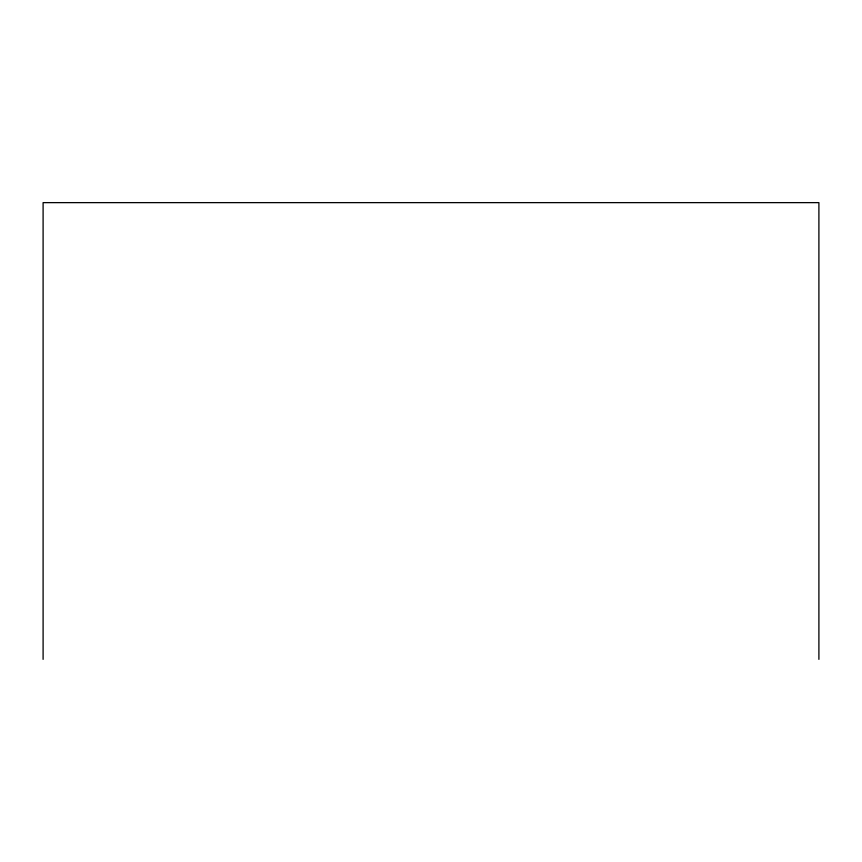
<?xml version="1.0" encoding="UTF-8"?>
<svg xmlns="http://www.w3.org/2000/svg" width="862" height="862" viewBox="0 0 862 862"><rect width="100%" height="100%" fill="white"/><g stroke="black" fill="none" stroke-linecap="round" stroke-linejoin="round"><path stroke-width="1.29" d="M818.9 659.365L818.9 202.635L43.1 202.635L43.1 659.365"/></g></svg>
